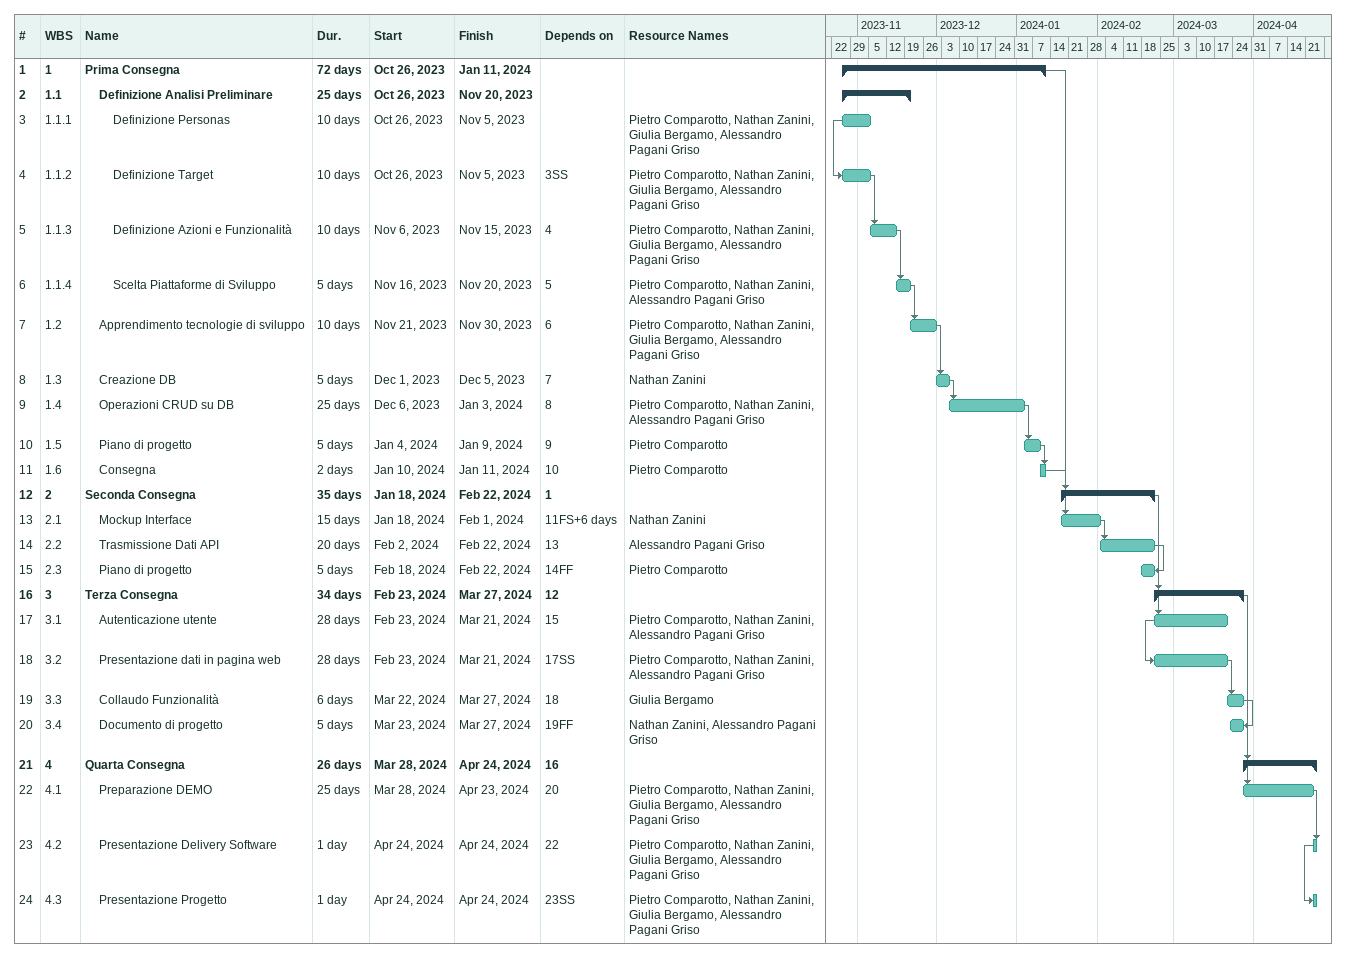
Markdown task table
| ID | WBS | Task | Duration | Start | Finish | Predecessors | Resources |
|---|---|---|---|---|---|---|---|
| 1 | 1 | **Prima Consegna** | 72d | 2023-10-26 | 2024-01-11 |  |  |
| 2 | 1.1 | **Definizione Analisi Preliminare** | 25d | 2023-10-26 | 2023-11-20 |  |  |
| 3 | 1.1.1 | Definizione Personas | 10d | 2023-10-26 | 2023-11-05 |  | Pietro Comparotto, Nathan Zanini, Giulia Bergamo, Alessandro Pagani Griso |
| 4 | 1.1.2 | Definizione Target | 10d | 2023-10-26 | 2023-11-05 | 3SS | Pietro Comparotto, Nathan Zanini, Giulia Bergamo, Alessandro Pagani Griso |
| 5 | 1.1.3 | Definizione Azioni e Funzionalità | 10d | 2023-11-06 | 2023-11-15 | 4 | Pietro Comparotto, Nathan Zanini, Giulia Bergamo, Alessandro Pagani Griso |
| 6 | 1.1.4 | Scelta Piattaforme di Sviluppo | 5d | 2023-11-16 | 2023-11-20 | 5 | Pietro Comparotto, Nathan Zanini, Alessandro Pagani Griso |
| 7 | 1.2 | Apprendimento tecnologie di sviluppo | 10d | 2023-11-21 | 2023-11-30 | 6 | Pietro Comparotto, Nathan Zanini, Giulia Bergamo, Alessandro Pagani Griso |
| 8 | 1.3 | Creazione DB | 5d | 2023-12-01 | 2023-12-05 | 7 | Nathan Zanini |
| 9 | 1.4 | Operazioni CRUD su DB | 25d | 2023-12-06 | 2024-01-03 | 8 | Pietro Comparotto, Nathan Zanini, Alessandro Pagani Griso |
| 10 | 1.5 | Piano di progetto | 5d | 2024-01-04 | 2024-01-09 | 9 | Pietro Comparotto |
| 11 | 1.6 | Consegna | 2d | 2024-01-10 | 2024-01-11 | 10 | Pietro Comparotto |
| 12 | 2 | **Seconda Consegna** | 35d | 2024-01-18 | 2024-02-22 | 1 |  |
| 13 | 2.1 | Mockup Interface | 15d | 2024-01-18 | 2024-02-01 | 11FS+6d | Nathan Zanini |
| 14 | 2.2 | Trasmissione Dati API | 20d | 2024-02-02 | 2024-02-22 | 13 | Alessandro Pagani Griso |
| 15 | 2.3 | Piano di progetto | 5d | 2024-02-18 | 2024-02-22 | 14FF | Pietro Comparotto |
| 16 | 3 | **Terza Consegna** | 34d | 2024-02-23 | 2024-03-27 | 12 |  |
| 17 | 3.1 | Autenticazione utente | 28d | 2024-02-23 | 2024-03-21 | 15 | Pietro Comparotto, Nathan Zanini, Alessandro Pagani Griso |
| 18 | 3.2 | Presentazione dati in pagina web | 28d | 2024-02-23 | 2024-03-21 | 17SS | Pietro Comparotto, Nathan Zanini, Alessandro Pagani Griso |
| 19 | 3.3 | Collaudo Funzionalità | 6d | 2024-03-22 | 2024-03-27 | 18 | Giulia Bergamo |
| 20 | 3.4 | Documento di progetto | 5d | 2024-03-23 | 2024-03-27 | 19FF | Nathan Zanini, Alessandro Pagani Griso |
| 21 | 4 | **Quarta Consegna** | 26d | 2024-03-28 | 2024-04-24 | 16 |  |
| 22 | 4.1 | Preparazione DEMO | 25d | 2024-03-28 | 2024-04-23 | 20 | Pietro Comparotto, Nathan Zanini, Giulia Bergamo, Alessandro Pagani Griso |
| 23 | 4.2 | Presentazione Delivery Software | 1d | 2024-04-24 | 2024-04-24 | 22 | Pietro Comparotto, Nathan Zanini, Giulia Bergamo, Alessandro Pagani Griso |
| 24 | 4.3 | Presentazione Progetto | 1d | 2024-04-24 | 2024-04-24 | 23SS | Pietro Comparotto, Nathan Zanini, Giulia Bergamo, Alessandro Pagani Griso |
